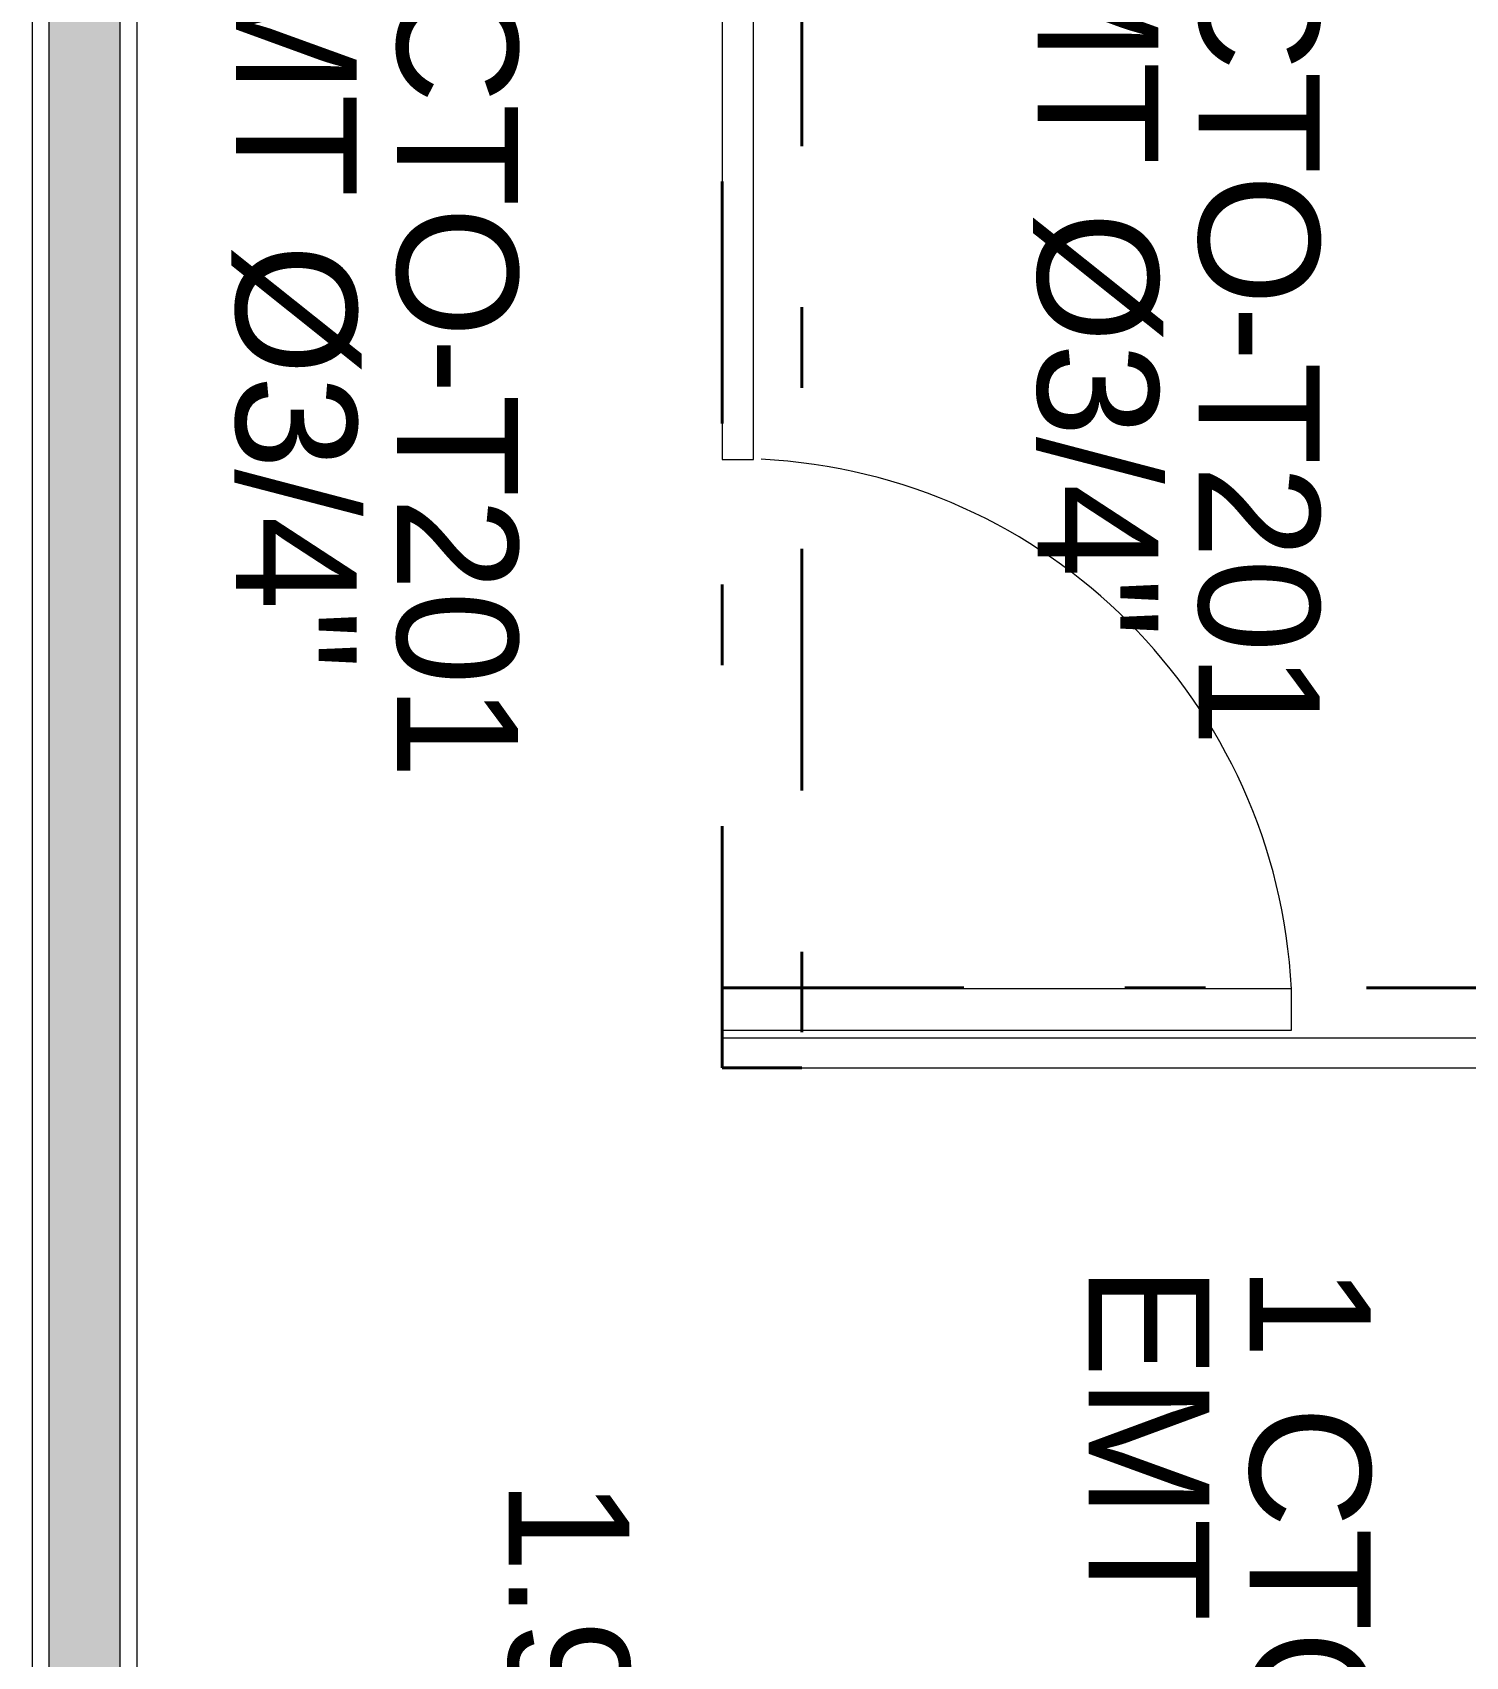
# Model space of a CAD drawing. Header units: metres. Extents: x 81 to 650, y -25 to 177.
# Drawn here: x 173.337 to 175.116, y 35.588 to 37.603 of the extents above; entities that cross this region are included whole.
import ezdxf

# ---------------------------------------------------------------- set-up
doc = ezdxf.new("R2010")
doc.units = ezdxf.units.M
doc.linetypes.add('CENTER', pattern=[0.7, 0.3, -0.2, 0, -0.2])
for name, color, linetype, lineweight in [('-CN-GYD-LUMINARIA CINTA LED', 4, 'Continuous', 18), ('Muro', 251, 'Continuous', 40), ('TEXTOS', 250, 'Continuous', 20)]:
    doc.layers.add(name, color=color, linetype=linetype, lineweight=lineweight)
doc.layers.add('PDF2_Geometría', color=7, linetype='Continuous', true_color=0x525252)
doc.layers.add('TEXTOS DE MEDIDAS', color=7, linetype='Continuous')
doc.styles.get("Standard").update_dxf_attribs({"font": 'arial.ttf'})

# ---------------------------------------------------------------- blocks, each defined once
blk = doc.blocks.new('A$Ce042a74c')
at = {"layer": 'Muro', "linetype": 'CENTER', "transparency": 33554687}
for points in [[(43.6929, 6.0557), (43.6929, 3.0115), (43.5937, 3.0115), (43.5937, 6.0557), (44.4819, 6.0557)], [(43.5937, 3.0115), (43.5937, 3.1107), (46.0911, 3.1107), (46.0911, 3.0115)]]:
    blk.add_lwpolyline(points, dxfattribs=at)
at = {"layer": 'PDF2_Geometría', "linetype": 'Continuous', "lineweight": 9, "transparency": 33554687}
for points in [[(43.5937, 6.0557), (43.5937, 3.7668), (43.6329, 3.7668), (43.6329, 6.0557)], [(43.5937, 3.0582), (44.3005, 3.0582), (44.3005, 3.1095), (43.5937, 3.1095)], [(43.5937, 3.0115), (46.0911, 3.0115), (46.0911, 3.0482), (43.5937, 3.0482)]]:
    blk.add_lwpolyline(points, dxfattribs=at)
blk.add_arc((43.6083, 3.0746), 0.6931, 2.8896, 87.1904, dxfattribs=at)

msp = doc.modelspace()

# ---------------------------------------------------------------- hatches: boundary and pattern name
at = {"layer": '-CN-GYD-LUMINARIA CINTA LED'}
h = msp.add_hatch(dxfattribs=at)
h.set_pattern_fill('SWAMP', color=252, scale=0.5, angle=90)
h.set_pattern_definition([(360, (173.39206, 37.700456), (0.0111226, 0.0481623), [0.00278065, -0.01946456]), (90, (173.39345, 37.700456), (-0.011122606, 0.048162296), [0.0034758, -0.09284878]), (90, (173.393797, 37.700456), (-0.011122606, 0.048162296), [0.00278065, -0.09354394]), (90, (173.393102, 37.700456), (-0.011122606, 0.048162296), [0.00278065, -0.09354394]), (76.9961, (173.394145, 37.700456), (-0.0111226, 0.0481623), [0.0019772, -0.04745274]), (103.0039, (173.392754, 37.700456), (-0.02224521, 2e-11), [0.0019772, -0.04745274])])
h.paths.add_polyline_path([(173.4456, 39.7178), (173.3579, 39.7178), (173.3579, 34.8133), (173.4456, 34.8133)])

# ---------------------------------------------------------------- linework, layer by layer
at = {"layer": '-CN-GYD-LUMINARIA CINTA LED', "color": 4}
for p, q in [((173.337, 34.7612), (173.337, 39.7699)), ((173.4665, 39.7699), (173.4665, 34.7612)), ((173.3579, 34.8133), (173.3579, 39.7178)), ((173.4456, 39.7178), (173.4456, 34.8133))]:
    msp.add_line(p, q, dxfattribs=at)

# ---------------------------------------------------------------- block references
msp.add_blockref('A$Ce042a74c', (130.5994, 33.3068))

# ---------------------------------------------------------------- texts
at = {"layer": 'TEXTOS', "char_height": 0.15, "width": 1.361209, "attachment_point": 1, "rotation": 270}
for insert in [(174.9349, 37.8815), (173.9397, 37.8414), (174.9982, 36.0735)]:
    msp.add_mtext('\\A1;\\pxsm0.8;1 CTO-T201\\PEMT Ø3/4"       ', dxfattribs=dict(at, insert=insert))
at = {"layer": 'TEXTOS DE MEDIDAS', "insert": (174.0781, 35.808), "char_height": 0.15, "width": 0.447839, "attachment_point": 1, "rotation": 270}
msp.add_mtext('\\A1;1.90m', dxfattribs=at)

doc.saveas('drawing.dxf')
